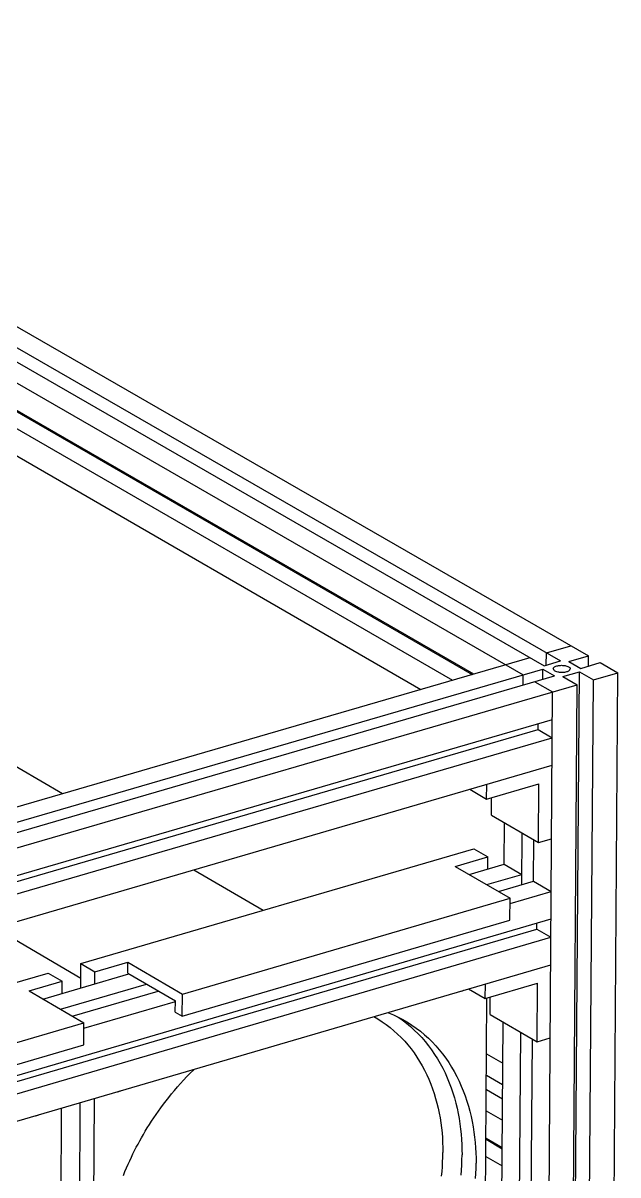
# Model space of a CAD drawing. Header units: millimetres. Extents: x -320 to 345, y -425 to 415.
# Drawn here: x 173.6 to 322.8, y 122.2 to 411.1 of the extents above; entities that cross this region are included whole.
import ezdxf

# ---------------------------------------------------------------- set-up
doc = ezdxf.new("R2010")
doc.units = ezdxf.units.MM
doc.layers.add('VISIBLE', color=7, linetype='Continuous')

msp = doc.modelspace()

# ---------------------------------------------------------------- linework, layer by layer
at = {"layer": 'VISIBLE'}
for p, q in [((39.58, 411.15), (315.42, 252.41)), ((30.29, 407.78), (304.29, 249.94)), ((34.35, 408.93), (308.39, 251.13)), ((23.34, 406.55), (299.03, 247.64)), ((27.61, 397.27), (286.61, 247.87)), ((24.19, 394.7), (281.29, 246.33)), ((32.48, 394.11), (286.2, 247.75)), ((27.6, 385.92), (273.32, 244.01)), ((304.85, 253.17), (310.99, 254.96)), ((310.99, 254.96), (310.99, 254.96)), ((-34.66, 154.48), (300.75, 251.98)), ((300.75, 251.98), (300.75, 251.98)), ((304.82, 250.1), (304.85, 253.17)), ((310.51, 250.98), (315.42, 252.41)), ((315.4, 249.84), (315.42, 252.41)), ((-29.02, 152.24), (303.95, 249.07)), ((294.6, 250.2), (294.6, 250.2)), ((303.93, 246.51), (303.95, 249.07)), ((303.95, 249.07), (306.91, 247.37)), ((304.29, 249.94), (308.39, 251.13)), ((304.29, 249.94), (304.29, 249.94)), ((306.58, 249.2), (306.6, 249.29)), ((306.58, 249.2), (306.58, 249.2)), ((306.58, 249.2), (306.59, 249.12)), ((306.59, 249.12), (306.61, 249.04)), ((306.6, 249.29), (306.64, 249.39)), ((306.61, 249.04), (306.71, 248.9)), ((306.61, 249.04), (306.71, 248.9)), ((306.64, 249.39), (306.71, 249.48)), ((306.71, 249.48), (306.8, 249.57)), ((306.71, 248.9), (306.84, 248.77)), ((306.71, 248.9), (306.84, 248.77)), ((306.8, 249.57), (306.93, 249.66)), ((306.84, 248.77), (306.98, 248.68)), ((306.93, 249.66), (307.08, 249.75)), ((306.98, 248.68), (307.16, 248.58)), ((307.08, 249.75), (307.26, 249.82)), ((307.16, 248.58), (307.4, 248.5)), ((307.26, 249.82), (307.46, 249.89)), ((307.4, 248.5), (307.7, 248.41)), ((307.46, 249.89), (307.69, 249.95)), ((307.69, 249.95), (307.93, 249.99)), ((307.93, 249.99), (308.17, 250.02)), ((308.17, 250.02), (308.42, 250.04)), ((308.39, 251.13), (308.39, 251.13)), ((308.42, 250.04), (308.67, 250.05)), ((308.67, 250.05), (308.9, 250.04)), ((308.9, 250.04), (309.13, 250.03)), ((309.13, 250.03), (309.34, 250.01)), ((309.34, 250.01), (309.53, 249.97)), ((309.53, 249.97), (309.71, 249.94)), ((309.71, 249.94), (310.01, 249.86)), ((309.95, 248.46), (310.15, 248.53)), ((310.01, 249.86), (310.25, 249.77)), ((310.15, 248.53), (310.33, 248.61)), ((310.15, 248.53), (310.33, 248.61)), ((310.25, 249.77), (310.43, 249.68)), ((310.33, 248.61), (310.49, 248.69)), ((310.43, 249.68), (310.58, 249.58)), ((310.49, 248.69), (310.61, 248.78)), ((310.51, 250.98), (310.51, 250.98)), ((310.51, 250.98), (313.46, 249.28)), ((310.58, 249.58), (310.7, 249.46)), ((310.61, 248.78), (310.71, 248.87)), ((310.7, 249.46), (310.8, 249.31)), ((310.71, 248.87), (310.77, 248.97)), ((310.77, 248.97), (310.81, 249.06)), ((310.8, 249.31), (310.82, 249.23)), ((310.81, 249.06), (310.83, 249.15)), ((310.82, 249.23), (310.83, 249.15)), ((310.83, 249.15), (310.83, 249.15)), ((313.46, 249.28), (318.38, 250.71)), ((313.46, 249.28), (313.46, 249.28)), ((318.38, 250.71), (318.38, 250.71)), ((318.38, 250.71), (322.81, 248.16)), ((-26.1, 150.5), (306.91, 247.37)), ((299.01, 245.08), (299.03, 247.64)), ((301.99, 245.94), (301.99, 245.94)), ((301.99, 245.94), (306.42, 243.38)), ((306.91, 247.37), (306.91, 247.37)), ((307.7, 248.41), (307.88, 248.38)), ((307.88, 248.38), (308.07, 248.35)), ((308.07, 248.35), (308.28, 248.32)), ((308.28, 248.32), (308.51, 248.31)), ((308.51, 248.31), (308.75, 248.3)), ((308.75, 248.3), (308.99, 248.31)), ((308.99, 248.31), (309.24, 248.33)), ((308.99, 248.31), (309.24, 248.33)), ((309.02, 247.22), (313.12, 248.41)), ((309.02, 247.22), (309.02, 247.22)), ((309.02, 247.22), (312.57, 245.17)), ((309.24, 248.33), (309.48, 248.36)), ((309.24, 248.33), (309.48, 248.36)), ((309.48, 248.36), (309.72, 248.4)), ((309.72, 248.4), (309.95, 248.46)), ((311.33, 1.86), (313.12, 248.41)), ((313.12, 248.41), (316.67, 246.37)), ((314.88, 2.92), (316.67, 246.37)), ((316.67, 246.37), (322.81, 248.16)), ((320.99, 4.74), (322.81, 248.16)), ((-22.97, 147.52), (312.57, 245.17)), ((302.41, -321.28), (306.42, 243.38)), ((310.8, 1.7), (312.57, 245.17)), ((-16.69, 142.39), (306.37, 236.48)), ((302.79, 233.92), (302.8, 235.44)), ((306.37, 236.48), (306.37, 236.48)), ((-16.69, 140.85), (302.79, 233.92)), ((-16.68, 137.74), (306.34, 231.87)), ((157.83, 232.85), (183.5, 217.9)), ((302.79, 233.92), (306.34, 231.87)), ((-16.68, 130.78), (306.29, 224.97)), ((306.29, 224.97), (306.29, 224.97)), ((289.86, 216.5), (302.98, 220.33)), ((289.86, 216.5), (289.89, 220.18)), ((289.89, 220.18), (289.89, 220.18)), ((302.88, 205.6), (302.98, 220.33)), ((302.98, 220.33), (302.98, 220.33)), ((285.64, 218.94), (289.86, 216.5)), ((291.08, 212.44), (291.11, 216.86)), ((291.08, 212.44), (302.88, 205.6)), ((291.08, 212.44), (291.08, 212.44)), ((294.26, 200.16), (294.33, 210.55)), ((298.67, 195.02), (298.76, 207.99)), ((301.64, 195.89), (301.71, 206.28)), ((302.88, 205.6), (306.16, 206.56)), ((306.16, 206.56), (306.16, 206.56)), ((188.07, 175.25), (286.65, 204.05)), ((286.65, 204.05), (286.65, 204.05)), ((286.65, 204.05), (290.19, 202)), ((281.99, 199.6), (290.19, 202)), ((281.99, 199.6), (281.99, 199.6)), ((281.99, 199.6), (295.74, 191.63)), ((285.46, 197.59), (294.26, 200.16)), ((290.17, 198.97), (290.19, 202)), ((294.26, 200.16), (298.69, 197.6)), ((216.38, 198.75), (233.79, 188.61)), ((289.89, 195.03), (298.69, 197.6)), ((292.84, 193.31), (301.64, 195.89)), ((301.64, 195.89), (306.06, 193.32)), ((213.55, 167.58), (295.74, 191.63)), ((295.71, 186.11), (295.74, 191.63)), ((295.73, 190.3), (306.06, 193.32)), ((-16.67, 91.93), (306.02, 186.43)), ((213.52, 162.05), (295.71, 186.11)), ((295.71, 186.11), (295.71, 186.11)), ((302.44, 183.89), (302.45, 185.39)), ((306.02, 186.43), (306.02, 186.43)), ((-16.67, 90.42), (302.44, 183.89)), ((166.53, 184.21), (188.05, 171.61)), ((302.44, 183.89), (305.98, 181.83)), ((-16.66, 87.3), (305.98, 181.83)), ((-16.66, 80.36), (305.93, 174.95)), ((188.04, 169.11), (188.07, 175.25)), ((188.07, 175.25), (191.59, 173.19)), ((191.59, 173.19), (199.83, 175.6)), ((199.82, 172.83), (199.83, 175.6)), ((199.83, 175.6), (213.55, 167.58)), ((305.93, 174.95), (305.93, 174.95)), ((80.57, 143.85), (179.83, 172.84)), ((175.1, 168.37), (183.35, 170.78)), ((178.56, 166.34), (200.14, 172.65)), ((179.83, 172.84), (179.83, 172.84)), ((179.83, 172.84), (183.35, 170.78)), ((183.34, 167.74), (183.35, 170.78)), ((191.58, 170.15), (191.59, 173.19)), ((199.82, 172.83), (211.77, 165.85)), ((199.82, 172.83), (199.82, 172.83)), ((175.1, 168.37), (175.1, 168.37)), ((175.1, 168.37), (188.8, 160.34)), ((182.97, 163.76), (204.55, 170.07)), ((185.91, 162.04), (207.49, 168.35)), ((283.4, 168.34), (283.45, 168.34)), ((283.45, 168.34), (283.81, 168.42)), ((283.81, 168.42), (284.16, 168.54)), ((284.16, 168.54), (284.26, 168.59)), ((285.34, 168.91), (289.53, 166.47)), ((289.53, 166.47), (302.63, 170.31)), ((289.53, 166.47), (289.55, 170.14)), ((289.55, 170.14), (289.55, 170.14)), ((302.53, 155.62), (302.63, 170.31)), ((302.63, 170.31), (302.63, 170.31)), ((188.8, 159.01), (211.77, 165.73)), ((211.75, 163.08), (211.77, 165.85)), ((211.77, 165.85), (211.77, 165.85)), ((213.52, 162.05), (213.55, 167.58)), ((289.3, 70.72), (289.95, 166.59)), ((290.74, 162.49), (290.77, 166.83)), ((211.75, 163.08), (213.52, 162.05)), ((211.75, 163.08), (211.75, 163.08)), ((261.55, 161.93), (262.57, 161.34)), ((261.55, 161.93), (262.57, 161.34)), ((265.03, 162.95), (265.26, 162.87)), ((265.26, 162.87), (266.48, 162.35)), ((266.48, 162.35), (267.68, 161.78)), ((290.74, 162.49), (302.53, 155.62)), ((290.74, 162.49), (290.74, 162.49)), ((106.04, 136.13), (188.8, 160.34)), ((188.78, 154.81), (188.8, 160.34)), ((262.57, 161.34), (263.63, 160.66)), ((263.63, 160.66), (264.65, 159.95)), ((264.65, 159.95), (265.65, 159.19)), ((265.65, 159.19), (266.61, 158.39)), ((267.68, 161.78), (268.86, 161.17)), ((267.7, 161.78), (268.67, 161.1)), ((268.67, 161.1), (269.72, 160.29)), ((268.86, 161.17), (270, 160.51)), ((269.72, 160.29), (270.74, 159.45)), ((270, 160.51), (271.12, 159.79)), ((270, 160.51), (270, 160.51)), ((270.74, 159.45), (271.72, 158.56)), ((271.12, 159.79), (272.2, 159.04)), ((272.2, 159.04), (273.26, 158.24)), ((293.39, 71.93), (293.99, 160.59)), ((266.61, 158.39), (267.54, 157.55)), ((267.54, 157.55), (268.44, 156.67)), ((268.44, 156.67), (269.3, 155.75)), ((271.72, 158.56), (272.67, 157.63)), ((272.67, 157.63), (273.58, 156.67)), ((273.26, 158.24), (274.27, 157.39)), ((273.58, 156.67), (274.45, 155.67)), ((274.27, 157.39), (275.26, 156.5)), ((275.26, 156.5), (276.2, 155.58)), ((297.78, 66.73), (298.41, 158.02)), ((300.74, 67.61), (301.36, 156.3)), ((302.53, 155.62), (305.8, 156.58)), ((305.8, 156.58), (305.8, 156.58)), ((106.03, 130.58), (188.78, 154.81)), ((188.78, 154.81), (188.78, 154.81)), ((269.3, 155.75), (270.13, 154.81)), ((270.13, 154.81), (270.91, 153.82)), ((270.91, 153.82), (271.66, 152.81)), ((274.45, 155.67), (275.28, 154.63)), ((275.28, 154.63), (276.07, 153.56)), ((276.07, 153.56), (276.82, 152.46)), ((276.2, 155.58), (277.11, 154.61)), ((277.11, 154.61), (277.98, 153.61)), ((277.98, 153.61), (278.81, 152.57)), ((271.66, 152.81), (272.38, 151.77)), ((272.38, 151.77), (273.05, 150.7)), ((273.05, 150.7), (273.69, 149.61)), ((276.82, 152.46), (277.53, 151.33)), ((277.53, 151.33), (278.21, 150.18)), ((277.53, 151.33), (278.21, 150.18)), ((278.81, 152.57), (279.6, 151.5)), ((279.6, 151.5), (280.36, 150.4)), ((280.36, 150.4), (281.07, 149.27)), ((289.85, 152.6), (293.92, 150.23)), ((214.67, 146.88), (215.51, 147.74)), ((215.51, 147.74), (216.37, 148.59)), ((216.37, 148.59), (216.51, 148.73)), ((273.69, 149.61), (274.28, 148.49)), ((274.28, 148.49), (274.84, 147.35)), ((278.21, 150.18), (278.84, 149)), ((278.84, 149), (279.42, 147.8)), ((279.42, 147.8), (279.97, 146.58)), ((279.42, 147.8), (279.97, 146.58)), ((281.07, 149.27), (281.74, 148.12)), ((281.74, 148.12), (282.37, 146.94)), ((212.29, 144.28), (213.06, 145.15)), ((213.06, 145.15), (213.85, 146.01)), ((213.85, 146.01), (214.67, 146.88)), ((274.84, 147.35), (275.36, 146.2)), ((275.36, 146.2), (275.84, 145.02)), ((275.84, 145.02), (276.29, 143.84)), ((279.97, 146.58), (280.48, 145.34)), ((280.48, 145.34), (280.95, 144.09)), ((282.37, 146.94), (282.96, 145.74)), ((282.96, 145.74), (283.51, 144.52)), ((283.51, 144.52), (284.01, 143.28)), ((289.82, 147.25), (293.88, 144.88)), ((197.19, 143.06), (197.24, 143.06)), ((197.24, 143.06), (197.61, 143.14)), ((197.61, 143.14), (197.95, 143.27)), ((197.95, 143.27), (198.06, 143.32)), ((209.43, 140.81), (210.11, 141.67)), ((210.11, 141.67), (210.82, 142.54)), ((210.82, 142.54), (211.54, 143.41)), ((211.54, 143.41), (212.29, 144.28)), ((276.29, 143.84), (276.69, 142.64)), ((276.69, 142.64), (277.06, 141.42)), ((280.95, 144.09), (281.38, 142.82)), ((281.38, 142.82), (281.77, 141.54)), ((281.38, 142.82), (281.77, 141.54)), ((284.01, 143.28), (284.48, 142.03)), ((284.48, 142.03), (284.91, 140.76)), ((289.79, 143.68), (293.86, 141.31)), ((182.79, 39.15), (183.21, 138.96)), ((187.48, 40.54), (187.92, 140.34)), ((191.01, 41.59), (191.45, 141.38)), ((207.52, 138.23), (208.14, 139.08)), ((208.14, 139.08), (208.78, 139.94)), ((208.78, 139.94), (209.43, 140.81)), ((277.06, 141.42), (277.4, 140.2)), ((277.4, 140.2), (277.69, 138.97)), ((277.69, 138.97), (277.95, 137.74)), ((281.77, 141.54), (282.12, 140.25)), ((282.12, 140.25), (282.43, 138.95)), ((282.43, 138.95), (282.71, 137.65)), ((284.91, 140.76), (285.3, 139.48)), ((285.3, 139.48), (285.65, 138.19)), ((176.59, 137.02), (176.65, 137.03)), ((176.65, 137.03), (177.01, 137.11)), ((177.01, 137.11), (177.36, 137.23)), ((177.36, 137.23), (177.47, 137.28)), ((205.79, 135.68), (206.35, 136.52)), ((206.35, 136.52), (206.92, 137.37)), ((206.92, 137.37), (207.52, 138.23)), ((277.95, 137.74), (278.18, 136.5)), ((278.18, 136.5), (278.38, 135.26)), ((282.71, 137.65), (282.95, 136.34)), ((282.95, 136.34), (283.15, 135.04)), ((285.65, 138.19), (285.96, 136.89)), ((285.96, 136.89), (286.24, 135.59)), ((289.76, 138.32), (293.82, 135.95)), ((293.82, 135.95), (293.82, 135.95)), ((203.75, 132.37), (204.23, 133.18)), ((204.23, 133.18), (204.73, 134.01)), ((204.73, 134.01), (205.25, 134.84)), ((205.25, 134.84), (205.79, 135.68)), ((278.38, 135.26), (278.54, 134.02)), ((278.54, 134.02), (278.67, 132.78)), ((283.15, 135.04), (283.32, 133.73)), ((283.32, 133.73), (283.46, 132.42)), ((286.24, 135.59), (286.48, 134.28)), ((286.48, 134.28), (286.69, 132.97)), ((286.69, 132.97), (286.86, 131.66)), ((202.4, 129.95), (202.83, 130.75)), ((202.83, 130.75), (203.28, 131.55)), ((203.28, 131.55), (203.75, 132.37)), ((278.67, 132.78), (278.76, 131.54)), ((278.76, 131.54), (278.83, 130.31)), ((278.83, 130.31), (278.87, 129.08)), ((283.46, 132.42), (283.56, 131.11)), ((283.56, 131.11), (283.64, 129.81)), ((286.86, 131.66), (286.99, 130.35)), ((286.99, 130.35), (287.1, 129.05)), ((289.71, 131.46), (293.78, 129.08)), ((289.71, 131.17), (293.77, 128.8)), ((200.73, 126.64), (201.14, 127.5)), ((201.14, 127.5), (201.56, 128.33)), ((201.56, 128.33), (201.98, 129.15)), ((201.98, 129.15), (202.4, 129.95)), ((278.87, 129.08), (278.88, 127.86)), ((278.87, 126.64), (278.88, 127.86)), ((283.64, 129.81), (283.68, 128.51)), ((283.67, 125.94), (283.69, 127.22)), ((283.68, 128.51), (283.69, 127.22)), ((287.1, 129.05), (287.17, 127.74)), ((287.17, 127.74), (287.21, 126.45)), ((293.78, 129.08), (293.78, 129.08)), ((199.52, 123.97), (199.92, 124.88)), ((199.92, 124.88), (200.32, 125.77)), ((200.32, 125.77), (200.73, 126.64)), ((278.76, 124.24), (278.83, 125.44)), ((278.83, 125.44), (278.87, 126.64)), ((283.56, 123.4), (283.63, 124.67)), ((283.63, 124.67), (283.67, 125.94)), ((287.2, 123.87), (287.22, 125.16)), ((287.21, 126.45), (287.22, 125.16)), ((289.68, 126.88), (293.74, 124.51)), ((293.74, 124.51), (293.74, 124.51)), ((198.75, 122.1), (199.13, 123.05)), ((199.13, 123.05), (199.52, 123.97)), ((278.56, 121.88), (278.67, 123.06)), ((278.67, 123.06), (278.76, 124.24)), ((283.47, 122.15), (283.56, 123.4)), ((287.09, 121.34), (287.16, 122.6)), ((287.16, 122.6), (287.2, 123.87))]:
    msp.add_line(p, q, dxfattribs=at)

doc.saveas('drawing.dxf')
